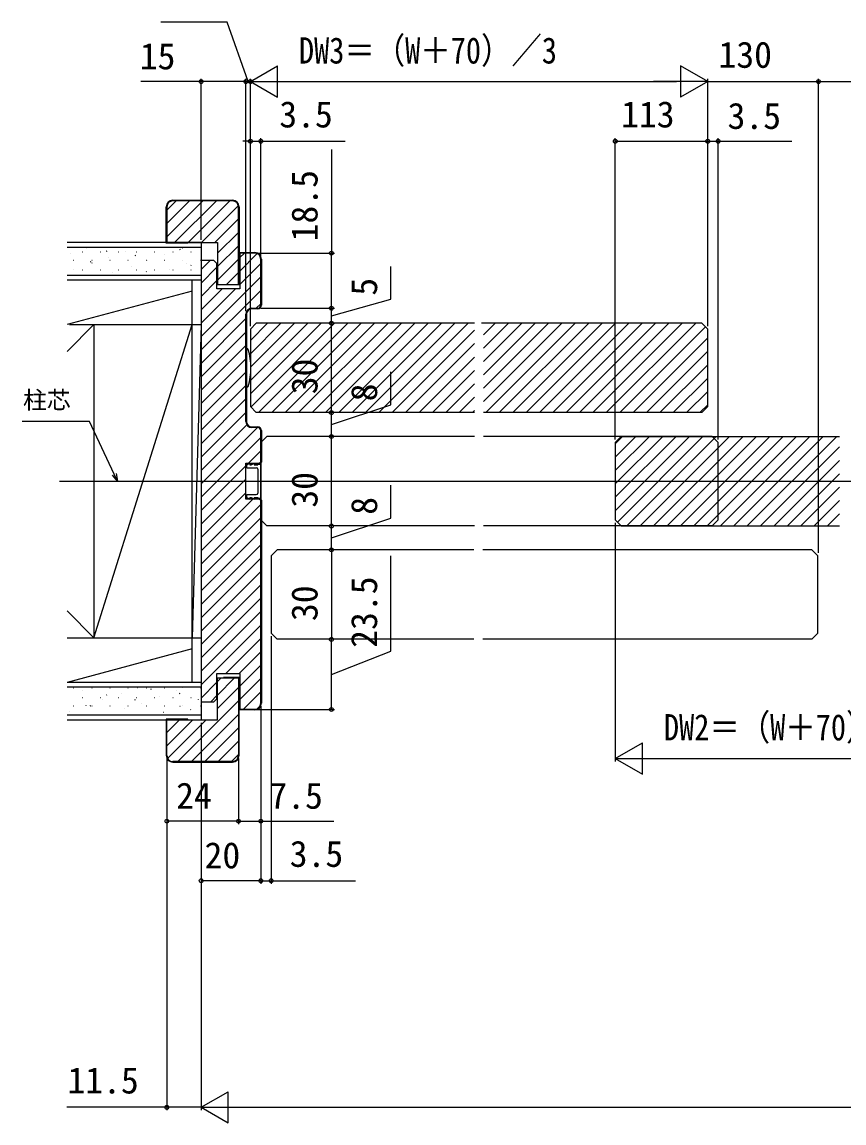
# Model space of a CAD drawing. Units: millimetres, scale not verified. Extents: x -525 to 525, y -784 to 780.
# Drawn here: x -121.6 to 154.2, y 1.2 to 370.5 of the extents above; entities that cross this region are included whole.
import ezdxf
from ezdxf.enums import TextEntityAlignment as Align

# ---------------------------------------------------------------- set-up
doc = ezdxf.new("R2010")
doc.units = ezdxf.units.MM
doc.header["$LTSCALE"] = 4
for name, color, linetype in [('0-4_YKK_12', 2, 'Continuous'), ('0-5_YKK_13', 4, 'Continuous'), ('0-7_YKK_D', 6, 'Continuous'), ('0-9_YSS_K', 3, 'Continuous'), ('0-A_YSS_KE', 3, 'Continuous')]:
    doc.layers.add(name, color=color, linetype=linetype)
doc.styles.add('ＭＳ ゴシック', font='')
doc.styles.get('ＭＳ ゴシック').set_extended_font_data('MS Gothic')

msp = doc.modelspace()

# ---------------------------------------------------------------- linework, layer by layer
at = {"layer": '0-4_YKK_12'}
for p, q in [((-45, 267.5), (-43, 269.5)), ((-45, 263.707), (-39.207, 269.5)), ((-45, 259.217), (-34.717, 269.5)), ((-45, 254.727), (-30.227, 269.5)), ((-45, 250.236), (-25.736, 269.5)), ((-45, 245.746), (-21.246, 269.5)), ((-45, 267.5), (-45, 241.5)), ((-44.878, 241.378), (-16.756, 269.5)), ((30.25, 269.5), (-43, 269.5)), ((-42.266, 239.5), (-12.266, 269.5)), ((-37.776, 239.5), (-7.776, 269.5)), ((-33.286, 239.5), (-3.286, 269.5)), ((-28.796, 239.5), (1.204, 269.5)), ((-24.305, 239.5), (5.695, 269.5)), ((-19.815, 239.5), (10.185, 269.5)), ((-15.325, 239.5), (14.675, 269.5)), ((-10.835, 239.5), (19.165, 269.5)), ((-6.345, 239.5), (23.655, 269.5)), ((-1.855, 239.5), (28.145, 269.5)), ((2.635, 239.5), (30.25, 267.115)), ((106.5, 269.5), (32.635, 269.5)), ((33.25, 265.625), (37.125, 269.5)), ((33.25, 261.134), (41.616, 269.5)), ((33.25, 256.644), (46.106, 269.5)), ((33.25, 252.154), (50.596, 269.5)), ((33.25, 247.664), (55.086, 269.5)), ((33.25, 243.174), (59.576, 269.5)), ((34.066, 239.5), (64.066, 269.5)), ((38.556, 239.5), (68.556, 269.5)), ((43.046, 239.5), (73.046, 269.5)), ((47.537, 239.5), (77.537, 269.5)), ((52.027, 239.5), (82.027, 269.5)), ((56.517, 239.5), (86.517, 269.5)), ((61.007, 239.5), (91.007, 269.5)), ((65.497, 239.5), (95.497, 269.5)), ((69.987, 239.5), (99.987, 269.5)), ((74.477, 239.5), (104.477, 269.5)), ((78.967, 239.5), (107.734, 268.266)), ((106.5, 269.5), (108.5, 267.5)), ((108.5, 241.5), (108.5, 267.5)), ((7.125, 239.5), (30.25, 262.625)), ((83.458, 239.5), (108.5, 264.542)), ((87.948, 239.5), (108.5, 260.052)), ((11.616, 239.5), (30.25, 258.134)), ((92.438, 239.5), (108.5, 255.562)), ((16.106, 239.5), (30.25, 253.644)), ((20.596, 239.5), (30.25, 249.154)), ((96.928, 239.5), (108.5, 251.072)), ((25.086, 239.5), (30.25, 244.664)), ((101.418, 239.5), (108.5, 246.582)), ((-43, 239.5), (-45, 241.5)), ((29.576, 239.5), (30.25, 240.174)), ((105.908, 239.5), (108.5, 242.092)), ((106.5, 239.5), (108.5, 241.5)), ((30.25, 239.5), (-43, 239.5)), ((106.5, 239.5), (33.25, 239.5)), ((-41.5, 229.5), (-39.5, 231.5)), ((-41.5, 229.5), (-41.5, 203.5)), ((30.25, 231.5), (-39.5, 231.5)), ((110, 231.5), (33.25, 231.5)), ((77.5, 229.5), (79.5, 231.5)), ((77.5, 229.052), (79.948, 231.5)), ((77.5, 224.562), (84.438, 231.5)), ((77.5, 220.072), (88.928, 231.5)), ((77.5, 215.582), (93.418, 231.5)), ((77.5, 211.092), (97.908, 231.5)), ((77.5, 206.602), (102.398, 231.5)), ((77.5, 229.5), (77.5, 203.5)), ((78.194, 202.806), (106.888, 231.5)), ((79.5, 231.5), (152.75, 231.5)), ((81.379, 201.5), (111.379, 231.5)), ((85.869, 201.5), (115.869, 231.5)), ((90.359, 201.5), (120.359, 231.5)), ((94.849, 201.5), (124.849, 231.5)), ((99.339, 201.5), (129.339, 231.5)), ((103.829, 201.5), (133.829, 231.5)), ((108.319, 201.5), (138.319, 231.5)), ((110, 231.5), (112, 229.5)), ((112, 203.5), (112, 229.5)), ((112.81, 201.5), (142.81, 231.5)), ((117.3, 201.5), (147.3, 231.5)), ((121.79, 201.5), (151.79, 231.5)), ((126.28, 201.5), (152.75, 227.97)), ((130.77, 201.5), (152.75, 223.48)), ((135.26, 201.5), (152.75, 218.99)), ((-109, 216.5), (447.5, 216.5)), ((139.75, 201.5), (152.75, 214.5)), ((144.24, 201.5), (152.75, 210.01)), ((-39.5, 201.5), (-41.5, 203.5)), ((79.5, 201.5), (77.5, 203.5)), ((110, 201.5), (112, 203.5)), ((148.731, 201.5), (152.75, 205.519)), ((30.25, 201.5), (-39.5, 201.5)), ((110, 201.5), (33.25, 201.5)), ((79.5, 201.5), (152.75, 201.5)), ((-38, 191.5), (-36, 193.5)), ((30.05, 193.5), (-36, 193.5)), ((143.5, 193.5), (33.05, 193.5)), ((143.5, 193.5), (145.5, 191.5)), ((-38, 191.5), (-38, 165.5)), ((145.5, 165.5), (145.5, 191.5)), ((-36, 163.5), (-38, 165.5)), ((30.05, 163.5), (-36, 163.5)), ((143.5, 163.5), (33.05, 163.5)), ((143.5, 163.5), (145.5, 165.5))]:
    msp.add_line(p, q, dxfattribs=at)
at = {"layer": '0-5_YKK_13'}
for p, q in [((-46.02, 260.9), (-46.3, 260.9)), ((-46.3, 248.1), (-46.3, 260.9)), ((-46.3, 248.1), (-46.02, 248.1)), ((-46.2, 222), (-45.2, 222.5)), ((-46.2, 221), (-46.2, 222)), ((-45.2, 222.5), (-45.2, 222)), ((-45.2, 222), (-44.7, 222)), ((-44.7, 222), (-43.7, 222.5)), ((-43.7, 222.5), (-43.7, 222)), ((-43.7, 222), (-42.5, 222)), ((-42.5, 222.25), (-42.5, 222)), ((-42.5, 222.25), (-41.5, 222.25)), ((-41.5, 210.75), (-41.5, 222.25)), ((-46.2, 221), (-43, 221)), ((-42.5, 220.5), (-42.5, 212.5)), ((-46.2, 212), (-43, 212)), ((-46.2, 211), (-46.2, 212)), ((-46.2, 211), (-45.2, 210.5)), ((-45.2, 211), (-45.2, 210.5)), ((-45.2, 211), (-44.7, 211)), ((-44.7, 211), (-43.7, 210.5)), ((-43.7, 211), (-43.7, 210.5)), ((-43.7, 211), (-42.5, 211)), ((-42.5, 211), (-42.5, 210.75)), ((-42.5, 210.75), (-41.5, 210.75))]:
    msp.add_line(p, q, dxfattribs=at)
for centre, radius, start, end in [((-46.02, 260.6), 0.3, 17.1558, 90), ((-65.78, 254.5), 20.98, 342.8442, 17.1558), ((-46.02, 248.4), 0.3, 270, 342.8442), ((-43, 220.5), 0.5, 0, 90), ((-43, 212.5), 0.5, 270, 0)]:
    msp.add_arc(centre, radius, start, end, dxfattribs=at)
at = {"layer": '0-7_YKK_D'}
for p, q in [((-45, 350.5), (-35.907, 355.75)), ((-35.907, 345.25), (-35.907, 355.75)), ((108.5, 350.5), (99.407, 355.75)), ((99.407, 355.75), (99.407, 345.25)), ((-61.5, 297.5), (-61.5, 351.5)), ((-46.5, 273.5), (-46.5, 351.5)), ((-46.5, 273.5), (-46.5, 351.5)), ((-45, 268.5), (-45, 351.5)), ((-45, 268.5), (-45, 351.5)), ((108.5, 268.5), (108.5, 351.5)), ((108.5, 268.5), (108.5, 351.5)), ((145.7, 192.5), (145.7, 351.5)), ((145.7, 192.5), (145.7, 351.5)), ((-46.5, 350.5), (-49.05, 350.5)), ((-46.5, 350.5), (-45, 350.5)), ((-46.5, 350.5), (-45, 350.5)), ((-45, 350.5), (-42.45, 350.5)), ((-45, 350.5), (-35.907, 345.25)), ((-45, 350.5), (-26.813, 350.5)), ((-34.5, 350.5), (98, 350.5)), ((108.5, 350.5), (90.313, 350.5)), ((108.5, 350.5), (99.407, 345.25)), ((108.5, 350.5), (145.7, 350.5)), ((145.7, 350.5), (380, 350.5)), ((-45, 330.5), (-47.55, 330.5)), ((-45, 268.5), (-45, 331.5)), ((-45, 330.5), (-41.5, 330.5)), ((-41.5, 292), (-41.5, 331.5)), ((-41.5, 330.5), (-13.173, 330.5)), ((77.5, 230.5), (77.5, 331.5)), ((77.5, 330.5), (108.5, 330.5)), ((108.5, 268.5), (108.5, 331.5)), ((108.5, 268.5), (108.5, 331.5)), ((112, 230.5), (112, 331.5)), ((-17.8, 327.766), (-17.8, 293)), ((-42.5, 293), (-16.8, 293)), ((-17.8, 274.5), (-17.8, 293)), ((-41.5, 274.5), (-16.8, 274.5)), ((-41.5, 274.5), (-16.8, 274.5)), ((-17.8, 269.5), (-17.8, 274.5)), ((-17.8, 239.5), (-17.8, 269.5)), ((-17.8, 231.5), (-17.8, 239.5)), ((-17.8, 201.45), (-17.8, 231.5)), ((-17.8, 193.45), (-17.8, 201.45)), ((77.5, 202.5), (77.5, 122.5)), ((-17.8, 193.45), (-17.8, 163.45)), ((-38, 164.5), (-38, 81.5)), ((-17.8, 139.9), (-17.8, 163.45)), ((-41.5, 141), (-41.5, 81.5)), ((-41.5, 141), (-41.5, 81.5)), ((-41.5, 141), (-41.5, 101.5)), ((-42.5, 139.9), (-16.8, 139.9)), ((-61.5, 135.5), (-61.5, 5.5)), ((-61.5, 135.5), (-61.5, 5.5)), ((-61.5, 135.5), (-61.5, 81.5)), ((77.5, 123.5), (86.593, 128.75)), ((86.593, 118.25), (86.593, 128.75)), ((-73, 123.5), (-73, 5.5)), ((-73, 123.5), (-73, 101.5)), ((-49, 123.5), (-49, 101.5)), ((-49, 123.5), (-49, 101.5)), ((77.5, 123.5), (86.593, 118.25)), ((77.5, 123.5), (95.687, 123.5)), ((88, 123.5), (220.5, 123.5)), ((-49, 102.5), (-73, 102.5)), ((-41.5, 82.5), (-61.5, 82.5)), ((-41.5, 82.5), (-44.05, 82.5)), ((-41.5, 82.5), (-38, 82.5)), ((-38, 82.5), (-9.673, 82.5)), ((-61.5, 6.5), (-52.407, 11.75)), ((-52.407, 1.25), (-52.407, 11.75)), ((-61.5, 6.5), (-52.407, 1.25)), ((-61.5, 6.5), (-43.313, 6.5)), ((-51, 6.5), (389.5, 6.5))]:
    msp.add_line(p, q, dxfattribs=at)
for points in [[(-45.75, 350.5), (-52.745, 370.5), (-75.018, 370.5)], [(-46.5, 350.5), (-61.5, 350.5), (-81.777, 350.5)], [(108.5, 330.5), (112, 330.5), (136.777, 330.5)], [(-17.8, 272), (2.2, 277.6), (2.2, 288.555)], [(-17.8, 235.5), (2.2, 242.1), (2.2, 253.191)], [(-89.618, 216.5), (-90.695, 218.811), (-98.944, 236.5), (-121.638, 236.5)], [(-90.076, 219.1), (-89.618, 216.5), (-91.315, 218.522)], [(-17.8, 197.45), (2.2, 204.05), (2.2, 215.141)], [(-17.8, 151.675), (2.2, 159.5), (2.2, 191.455)], [(-49, 102.5), (-41.5, 102.5), (-16.995, 102.5)], [(-61.5, 6.5), (-73, 6.5), (-106.55, 6.5)]]:
    msp.add_lwpolyline(points, dxfattribs=at)
for centre in [(-61.5, 350.5), (-46.5, 350.5), (-46.5, 350.5), (-45, 350.5), (145.7, 350.5), (145.7, 350.5), (-45, 330.5), (-41.5, 330.5), (77.5, 330.5), (108.5, 330.5), (108.5, 330.5), (112, 330.5), (-17.8, 293), (-17.8, 274.5), (-17.8, 274.5), (-17.8, 269.5), (-17.8, 269.5), (-17.8, 239.5), (-17.8, 239.5), (-17.8, 231.5), (-17.8, 231.5), (-17.8, 201.45), (-17.8, 201.45), (-17.8, 193.45), (-17.8, 193.45), (-17.8, 163.45), (-17.8, 163.45), (-17.8, 139.9), (-73, 102.5), (-49, 102.5), (-49, 102.5), (-41.5, 102.5), (-61.5, 82.5), (-41.5, 82.5), (-41.5, 82.5), (-38, 82.5), (-73, 6.5)]:
    msp.add_circle(centre, 0.637, dxfattribs=at)
at = {"layer": '0-9_YSS_K'}
for p, q in [((-73, 307.38), (-69.88, 310.5)), ((-73, 302.89), (-65.39, 310.5)), ((-73, 298.4), (-60.9, 310.5)), ((-70.41, 296.5), (-56.41, 310.5)), ((-65.92, 296.5), (-51.92, 310.5)), ((-61.429, 296.5), (-49.039, 308.891)), ((-56.939, 296.5), (-49, 304.439)), ((-56, 292.949), (-49, 299.949)), ((-61.5, 296.5), (-106.5, 296.5)), ((-61.5, 296.5), (-61.5, 284)), ((-56, 288.459), (-49, 295.459)), ((-106.5, 295), (-61.5, 295)), ((-105.495, 292.724), (-105.476, 292.73)), ((-101.454, 293.42), (-101.354, 293.42)), ((-100.009, 294.666), (-99.99, 294.673)), ((-95.374, 293.42), (-95.274, 293.42)), ((-93.224, 293.647), (-93.058, 293.757)), ((-89.294, 293.42), (-89.194, 293.42)), ((-86.991, 293.595), (-86.972, 293.601)), ((-83.619, 292.169), (-83.452, 292.279)), ((-83.214, 293.42), (-83.114, 293.42)), ((-77.134, 293.42), (-77.034, 293.42)), ((-73.972, 292.523), (-73.953, 292.529)), ((-71.054, 293.42), (-70.954, 293.42)), ((-68.635, 294.251), (-68.468, 294.361)), ((-67.732, 294.733), (-67.713, 294.739)), ((-64.974, 293.42), (-64.874, 293.42)), ((-48.5, 291.469), (-46.969, 293)), ((-48.5, 286.979), (-42.663, 292.816)), ((-104.304, 290.67), (-104.204, 290.67)), ((-98.603, 290.087), (-98.436, 290.197)), ((-98.224, 290.67), (-98.124, 290.67)), ((-98.057, 289.676), (-98.038, 289.682)), ((-92.477, 291.652), (-92.458, 291.658)), ((-92.144, 290.67), (-92.044, 290.67)), ((-86.064, 290.67), (-85.964, 290.67)), ((-85.039, 288.604), (-85.02, 288.611)), ((-79.984, 290.67), (-79.884, 290.67)), ((-79.458, 290.58), (-79.439, 290.587)), ((-73.904, 290.67), (-73.804, 290.67)), ((-67.824, 290.67), (-67.724, 290.67)), ((-66.44, 289.508), (-66.421, 289.515)), ((-65.025, 288.805), (-64.859, 288.915)), ((-61.744, 290.67), (-61.644, 290.67)), ((-61.5, 287.449), (-58.449, 290.5)), ((-61.5, 282.959), (-56.2, 288.259)), ((-56, 283.969), (-49, 290.969)), ((-48.5, 282.489), (-41.5, 289.489)), ((-61.5, 285.5), (-106.5, 285.5)), ((-104.298, 287.466), (-104.279, 287.473)), ((-101.454, 287.44), (-101.354, 287.44)), ((-95.374, 287.44), (-95.274, 287.44)), ((-91.279, 286.394), (-91.26, 286.401)), ((-89.294, 287.44), (-89.194, 287.44)), ((-83.214, 287.44), (-83.114, 287.44)), ((-80.009, 286.723), (-79.843, 286.833)), ((-77.134, 287.44), (-77.034, 287.44)), ((-72.02, 287.532), (-72.001, 287.539)), ((-71.054, 287.44), (-70.954, 287.44)), ((-64.974, 287.44), (-64.874, 287.44)), ((-61.5, 264.999), (-41.5, 284.999)), ((-52.979, 282.5), (-49, 286.479)), ((-106.5, 284), (-61.5, 284)), ((-64.5, 269), (-64.5, 284)), ((-61.5, 278.469), (-56.2, 283.769)), ((-61.5, 273.979), (-54.479, 281)), ((-61.5, 269.489), (-49.989, 281)), ((-64.5, 280.254), (-106.5, 269)), ((-61.5, 260.508), (-41.5, 280.508)), ((-43.018, 274.5), (-41.5, 276.018)), ((-61.5, 256.018), (-46.5, 271.018)), ((-106.5, 260), (-97.5, 269)), ((-105.747, 269), (-61.5, 269)), ((-64.5, 164), (-64.5, 269)), ((-61.5, 269), (-64.5, 164)), ((-61.5, 269), (-61.5, 164)), ((-61.5, 251.528), (-46.5, 266.528)), ((-61.5, 247.038), (-46.5, 262.038)), ((-61.5, 242.548), (-46.5, 257.548)), ((-61.5, 238.058), (-46.5, 253.058)), ((-61.5, 233.568), (-46.5, 248.568)), ((-61.5, 229.078), (-46.5, 244.078)), ((-61.5, 224.587), (-46.5, 239.587)), ((-61.5, 220.097), (-46.181, 235.416)), ((-61.5, 215.607), (-42.607, 234.5)), ((-61.5, 211.117), (-41.5, 231.117)), ((-45.627, 222.5), (-41.5, 226.627)), ((-61.5, 206.627), (-46.5, 221.627)), ((-61.5, 202.137), (-46.5, 217.137)), ((-61.5, 197.647), (-46.5, 212.647)), ((-61.5, 193.157), (-44.157, 210.5)), ((-61.5, 188.666), (-41.5, 208.666)), ((-61.5, 184.176), (-41.5, 204.176)), ((-61.5, 179.686), (-41.5, 199.686)), ((-61.5, 175.196), (-41.5, 195.196)), ((-61.5, 170.706), (-41.5, 190.706)), ((-61.5, 166.216), (-41.5, 186.216)), ((-61.5, 161.726), (-41.5, 181.726)), ((-61.5, 157.235), (-41.5, 177.235)), ((-106.5, 173), (-97.5, 164)), ((-61.5, 152.745), (-41.5, 172.745)), ((-61.5, 148.255), (-41.5, 168.255)), ((-106.5, 164), (-61.5, 164)), ((-64.5, 149), (-64.5, 164)), ((-53.265, 152), (-41.5, 163.765)), ((-64.5, 160.254), (-106.5, 149)), ((-48.775, 152), (-41.5, 159.275)), ((-48.5, 147.785), (-41.5, 154.785)), ((-61.5, 149), (-106.5, 149)), ((-61.5, 143.765), (-56.2, 149.065)), ((-61.5, 149), (-61.5, 136.5)), ((-56, 149.265), (-54.765, 150.5)), ((-56, 144.775), (-50.275, 150.5)), ((-48.5, 143.295), (-41.5, 150.295)), ((-106.5, 147.5), (-61.5, 147.5)), ((-104.304, 147.15), (-104.204, 147.15)), ((-101.426, 146.435), (-101.407, 146.442)), ((-98.224, 147.15), (-98.124, 147.15)), ((-93.327, 144.702), (-93.161, 144.813)), ((-92.144, 147.15), (-92.044, 147.15)), ((-88.407, 145.363), (-88.388, 145.37)), ((-86.064, 147.15), (-85.964, 147.15)), ((-82.827, 147.339), (-82.808, 147.346)), ((-79.984, 147.15), (-79.884, 147.15)), ((-78.343, 146.784), (-78.177, 146.895)), ((-75.389, 144.292), (-75.37, 144.298)), ((-73.904, 147.15), (-73.804, 147.15)), ((-69.808, 146.268), (-69.789, 146.274)), ((-68.738, 145.306), (-68.571, 145.417)), ((-67.824, 147.15), (-67.724, 147.15)), ((-61.744, 147.15), (-61.644, 147.15)), ((-58.275, 142.5), (-56.2, 144.575)), ((-56, 140.285), (-49, 147.285)), ((-47.305, 140), (-41.5, 145.805)), ((-104.304, 141.17), (-104.204, 141.17)), ((-101.454, 143.92), (-101.354, 143.92)), ((-100.134, 141.211), (-100.115, 141.217)), ((-98.706, 141.142), (-98.539, 141.253)), ((-98.224, 141.17), (-98.124, 141.17)), ((-95.374, 143.92), (-95.274, 143.92)), ((-94.648, 143.154), (-94.629, 143.16)), ((-92.144, 141.17), (-92.044, 141.17)), ((-89.294, 143.92), (-89.194, 143.92)), ((-86.064, 141.17), (-85.964, 141.17)), ((-83.722, 143.224), (-83.555, 143.335)), ((-83.214, 143.92), (-83.114, 143.92)), ((-81.629, 142.082), (-81.61, 142.088)), ((-79.984, 141.17), (-79.884, 141.17)), ((-77.134, 143.92), (-77.034, 143.92)), ((-73.904, 141.17), (-73.804, 141.17)), ((-71.054, 143.92), (-70.954, 143.92)), ((-69.295, 122.5), (-49, 142.795)), ((-68.611, 141.01), (-68.592, 141.017)), ((-67.824, 141.17), (-67.724, 141.17)), ((-64.974, 143.92), (-64.874, 143.92)), ((-62.37, 143.22), (-62.351, 143.226)), ((-61.744, 141.17), (-61.644, 141.17)), ((-42.601, 140.213), (-41.713, 141.101)), ((-61.5, 138), (-106.5, 138)), ((-105.714, 139.235), (-105.695, 139.241)), ((-92.696, 138.163), (-92.677, 138.17)), ((-87.115, 140.139), (-87.096, 140.146)), ((-74.097, 139.067), (-74.078, 139.074)), ((-65.128, 139.86), (-64.962, 139.97)), ((-64.805, 122.5), (-49, 138.305)), ((-106.5, 136.5), (-61.5, 136.5)), ((-73, 132.265), (-68.765, 136.5)), ((-73, 127.775), (-64.275, 136.5)), ((-72.751, 123.534), (-59.785, 136.5)), ((-60.314, 122.5), (-49, 133.814)), ((-55.824, 122.5), (-49, 129.324)), ((-51.334, 122.5), (-49, 124.834))]:
    msp.add_line(p, q, dxfattribs=at)
msp.add_lwpolyline([(-97.5, 269), (-97.5, 164), (-64.5, 269)], dxfattribs=at)
at = {"layer": '0-A_YSS_KE'}
for p, q in [((-71, 310.7), (-51, 310.7)), ((-51, 310.5), (-71, 310.5)), ((-41.5, 275.5), (-41.5, 291)), ((-41.3, 291), (-41.3, 275.5)), ((-44.5, 274.5), (-42.5, 274.5)), ((-42.5, 274.3), (-44.5, 274.3)), ((-46.5, 236.5), (-46.5, 272.5)), ((-46.3, 272.5), (-46.3, 236.5)), ((-44.5, 234.7), (-42.5, 234.7)), ((-42.5, 234.5), (-44.5, 234.5)), ((-51, 122.5), (-71, 122.5)), ((-71, 122.3), (-51, 122.3))]:
    msp.add_line(p, q, dxfattribs=at)
for points in [[(-66, 296.5), (-66, 296.3), (-73.2, 296.3), (-73.2, 308.5)], [(-73, 308.5), (-73, 296.5), (-56, 296.5), (-56, 282.5)], [(-56, 282.5), (-49, 282.5), (-49, 308.5)], [(-48.8, 308.5), (-48.8, 282.3), (-54, 282.3), (-54, 282.5)], [(-43.5, 293), (-48.5, 293), (-48.5, 286), (-48.5, 281), (-56.2, 281), (-56.2, 289.5), (-57.2, 290.5), (-61.5, 290.5)], [(-48.5, 286.2), (-48.7, 286.2), (-48.7, 293.2), (-43.5, 293.2)], [(-61.5, 290.5), (-61.5, 142.5), (-57.2, 142.5), (-56.2, 143.5), (-56.2, 152), (-48.5, 152), (-48.5, 147), (-48.5, 140), (-43.5, 140)], [(-41.5, 142), (-41.5, 210), (-42, 210.5), (-46.5, 210.5), (-46.5, 211.5), (-46.5, 221.5), (-46.5, 222.5), (-42, 222.5), (-41.5, 223), (-41.5, 233.5)], [(-41.3, 233.5), (-41.3, 222.917), (-41.917, 222.3), (-46.3, 222.3), (-46.3, 221.3), (-46.5, 221.3)], [(-46.5, 211.7), (-46.3, 211.7), (-46.3, 210.7), (-41.917, 210.7), (-41.3, 210.083), (-41.3, 142)], [(-73, 124.5), (-73, 136.5), (-56, 136.5), (-56, 150.5)], [(-56, 150.5), (-49, 150.5), (-49, 124.5)], [(-48.8, 124.5), (-48.8, 150.7), (-54, 150.7), (-54, 150.5)], [(-43.5, 139.8), (-48.7, 139.8), (-48.7, 146.8), (-48.5, 146.8)], [(-66, 136.5), (-66, 136.7), (-73.2, 136.7), (-73.2, 124.5)]]:
    msp.add_lwpolyline(points, dxfattribs=at)
for centre, radius, start, end in [((-71, 308.5), 2.2, 90, 180), ((-71, 308.5), 2, 90, 180), ((-51, 308.5), 2.2, 0, 90), ((-51, 308.5), 2, 0, 90), ((-43.5, 291), 2.2, 0.00001, 89.99999), ((-43.5, 291), 2, 0.00001, 89.99999), ((-44.5, 272.5), 2, 90.00001, 179.99999), ((-44.5, 272.5), 1.8, 90.00001, 179.99999), ((-42.5, 275.5), 1, 270.00001, 359.99999), ((-42.5, 275.5), 1.2, 270.00001, 359.99999), ((-44.5, 236.5), 2, 180.00001, 269.99999), ((-44.5, 236.5), 1.8, 180.00001, 269.99999), ((-42.5, 233.5), 1.2, 0.00001, 89.99999), ((-42.5, 233.5), 1, 0.00001, 89.99999), ((-43.5, 142), 2, 270.00001, 359.99999), ((-43.5, 142), 2.2, 270.00001, 359.99999), ((-71, 124.5), 2.2, 179.99998, 269.99998), ((-71, 124.5), 2, 179.99998, 269.99998), ((-51, 124.5), 2, 269.99998, 359.99998), ((-51, 124.5), 2.2, 269.99998, 359.99998)]:
    msp.add_arc(centre, radius, start, end, dxfattribs=at)

# ---------------------------------------------------------------- texts
at = {"layer": '0-7_YKK_D', "style": 'ＭＳ ゴシック', "width": 0.85}
for s, p in [('DW3＝（W＋70）／3', (-28.697, 353.932)), ('DW2＝（W＋70）／3', (93.803, 126.932))]:
    msp.add_text(s, height=8.798, dxfattribs=at).set_placement(p, align=Align.BOTTOM_LEFT)
at = {"layer": '0-7_YKK_D', "style": 'ＭＳ ゴシック'}
for s, height, p in [('15', 8.798, (-82.118, 352)), ('130', 8.798, (112.12, 352.5)), ('3.5', 8.798, (-35.286, 332.5)), ('113', 8.798, (79.432, 332.5)), ('3.5', 8.798, (115.164, 332)), ('柱芯', 5.865, (-121.297, 239.03)), ('24', 8.798, (-69.898, 104)), ('7.5', 8.798, (-38.609, 104)), ('20', 8.798, (-60.364, 84)), ('3.5', 8.798, (-31.786, 84.5)), ('11.5', 8.798, (-106.391, 8.5))]:
    msp.add_text(s, height=height, dxfattribs=at).set_placement(p, align=Align.BOTTOM_LEFT)
for s, p in [('18.5', (-19.8, 296.925)), ('5', (0.2, 278.714)), ('30', (-19.8, 245.636)), ('8', (0.2, 243.282)), ('30', (-19.8, 207.611)), ('8', (0.2, 205.232)), ('23.5', (0.2, 160.614)), ('30', (-19.8, 169.586))]:
    msp.add_text(s, height=8.798, rotation=90, dxfattribs=at).set_placement(p, align=Align.BOTTOM_LEFT)

doc.saveas('drawing.dxf')
